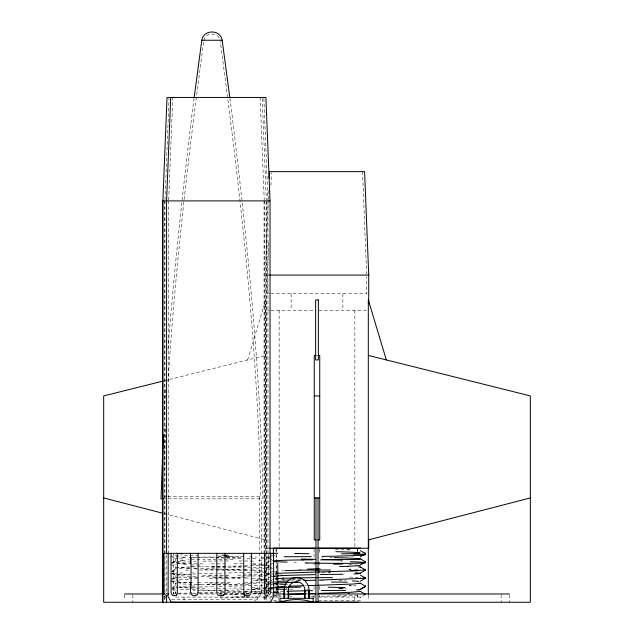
<?xml version="1.0" encoding="UTF-8"?>
<svg xmlns="http://www.w3.org/2000/svg" width="634" height="634" viewBox="0 0 634 634"><rect width="100%" height="100%" fill="white"/><g stroke="black" fill="none" stroke-linecap="round" stroke-linejoin="round"><path stroke-width="0.48" stroke-dasharray="3.17 2.38" d="M175.761 561.035L175.769 558.942M259.496 496.779L259.496 551.889M175.761 569.173L175.903 566.97M266.011 589.525L266.011 587.433L266.003 589.565L269.696 591.641M164.063 471.26L165.64 426.119M164.983 199.916L169.048 98.428M168.692 199.916L172.789 97.446M268.903 548.204L265.274 548.204L265.274 275.085L268.269 200.209M268.309 199.219L268.665 190.351M268.642 242.576L267.342 275.085L267.342 293.708L269.26 293.708M270.932 185.429L271.439 172.622M164.04 415.23L165.617 387.746M168.018 381.985C175.293 268.095 188.409 154.617 203.712 41.551M167.97 349.524C174.302 268.689 183.036 188.044 192.815 107.55L194.123 97.794M247.688 359.922L265.686 299.914L265.686 592.37M203.839 40.576C205.107 31.811 218.865 31.811 220.133 40.576M259.496 552.872L259.496 593.17L253.259 599.399L171.132 599.399M254.662 600.921L261.565 594.026L261.565 498.847M269.704 573.144L268.142 574.055L269.696 575.006M172.06 563.143L175.84 560.963L172.107 563.119M172.123 571.258L175.848 569.102M268.237 557.706L269.712 556.85M272.675 555.138L270.456 556.422L272.66 555.146M268.158 557.754L269.664 556.882M271.217 576.306L265.503 579.484M365.556 594.486L361.111 597.054L318.997 597.054M172.052 571.297L175.784 569.142M172.06 579.436L175.856 577.241M172.068 587.575L175.8 585.42M269.712 560.892L265.63 563.166M268.214 565.861L269.712 564.997M270.456 564.569L272.691 563.269M271.209 568.167L265.567 571.329M270.425 572.732L272.723 571.4M269.68 581.307L268.182 582.171L269.64 581.901M270.425 580.871L272.668 579.579M265.923 587.52L271.17 584.485M268.174 590.317L269.68 589.454M270.433 589.018L272.691 587.71M270.607 597.054L272.699 595.849L270.607 597.054L271.915 597.054M268.198 574.016L269.323 573.794M175.998 575.086L175.769 577.312M164.158 380.804L265.686 355.42M171.846 588.193L176.165 587.869M275.037 586.989L276.59 586.846M269.402 584.77L265.353 585.047M178.233 574.784L190.327 574.142M263.308 579.745L253.077 580.3M268.562 592.988L266.185 593.147M262.944 571.622L253.41 572.137M271.717 581.727L272.374 581.679M271.835 573.572L272.501 573.524M274.799 573.398L276.575 573.302M274.641 581.544L276.4 581.457M178.519 587.75L190.089 587.306M263.11 593.313L252.697 593.709M262.959 585.174L253.679 585.531M286.203 586.331L287.345 586.284M285.474 594.502L286.592 594.454M192.585 574.063L197.443 573.889M250.161 572.264L245.39 572.439M198.727 573.849L215.584 573.334M242.846 572.526L225.966 573.033M290.578 580.926L301.055 580.617M251.246 585.618L244.661 585.816M192.625 587.227L196.627 587.108M305.184 585.665L306.713 585.618M248.924 593.836L246.269 593.915M305.707 593.796L307.244 593.749M218.54 573.247L224.484 573.081M199.417 587.021L215.925 586.585M243.274 585.856L226.861 586.299M243.519 593.995L225.577 594.478M219.047 586.498L223.739 586.379M265.274 275.085L268.903 275.085M270.829 293.708L366.658 293.708L366.658 277.05M267.342 310.264L269.26 310.264M270.829 310.264L315.153 310.264M318.847 310.264L366.658 310.264M164.032 496.779L165.799 496.779M167.812 496.779L260.804 496.779C257.602 344.31 240.548 192.562 220.26 41.551M164.063 498.847L165.64 498.847M167.994 498.847L262.928 498.847C260.566 367.871 246.959 237.481 231.156 107.55L229.857 97.794M165.545 593.17L167.043 593.17M173.668 593.17L176.727 593.17M178.392 593.17L190.089 593.17M192.268 593.17L196.603 593.17M198.735 593.17L215.711 593.17M218.682 593.17L243.821 593.17M245.58 593.17L248.829 593.17M252.966 593.17L259.496 593.17M177.956 593.979L215.877 594.026M219.087 593.979L266.882 593.979M272.049 593.979L275.861 593.979M284.943 593.979L287.257 593.979M305.477 593.979L307.395 593.979M274.863 597.054L279.126 597.054M312.744 597.054L314.662 597.054M175.769 597.085L243.638 597.085M245.12 597.085L266.011 597.085M273.381 600.556L279.198 600.556M280.894 600.556L282.296 600.556M318.458 600.556L360.358 600.556L360.35 597.054M214.783 590.365L198.379 589.929M217.898 590.452L222.589 590.571M225.712 590.65L242.236 591.094M217.795 569.023L223.739 569.189M225.221 569.237L242.188 569.744M218.262 577.178L222.724 577.305M214.839 568.936L198.085 568.421M215.298 577.091L198.49 576.583M225.688 577.392L242.6 577.907M306.325 589.073L307.862 589.121M245.025 591.173L250.319 591.332M195.621 589.842L191.682 589.723M335.291 549.226L351.236 549.844M252.8 591.419L263.181 591.815M189.186 589.644L177.908 589.2M244.764 569.831L249.59 570.006M196.809 568.381L192.007 568.207M245.16 577.994L249.947 578.16M195.954 576.496L192.364 576.369M349.619 577.075L361.285 577.606M283.057 575.125L279.649 574.99M189.788 568.127L178.487 567.525M252.158 578.248L263.372 578.842M190.121 576.282L178.146 575.64M252.887 570.132L263.213 570.687M285.918 588.36L287.051 588.407M276.622 574.856L274.839 574.769M351.608 555.899L353.201 555.978M265.67 583.803L269.585 584.08M265.543 591.942L269.513 592.219M175.65 589.081L171.941 588.796M271.867 574.586L272.533 574.634M276.44 587.845L274.926 587.702M269.347 574.372L268.206 574.15M265.456 570.941L266.011 571.155L266.011 573.247M265.527 579.104L266.011 579.27L266.011 581.386L269.712 583.502M164.071 513.588L265.686 539.93M172.123 573.144L175.967 575.339M170.57 564.101L175.927 567.184M265.987 573.207L269.719 575.363L265.923 573.168M265.908 581.315L269.688 583.494M172.052 573.104L175.856 575.3M268.174 557.841L269.672 558.705M270.417 559.133L272.66 560.432M269.672 559.045L265.947 556.89L266.011 554.837M268.19 565.996L269.68 566.859M270.425 567.287L272.668 568.579M265.931 565.029L269.712 567.216M270.441 575.442L272.675 576.726M268.222 582.297L269.712 583.161M270.449 583.589L272.683 584.881M268.158 590.413L269.727 591.316M270.417 591.72L272.691 593.028M172.068 556.826L175.8 558.982M170.554 580.379L175.8 583.415M172.091 589.414L175.824 591.577M164.483 596.095L165.862 597.474M362.521 171.632L366.618 274.102M263.871 98.428L267.928 199.916M262.23 98.428L266.288 199.916M260.122 97.446L264.219 199.916M175.769 583.375L175.769 585.459M509.427 594.898L509.427 602.26M501.145 594.898L501.145 602.26M368.314 595.334L368.314 600.279M357.592 549.163L357.536 553.07L357.489 549.163M357.592 595.104L357.592 597.054M357.489 595.104L357.489 597.054M354.866 310.264L354.866 547.221M354.81 597.054L354.81 600.477M342.867 293.708L342.867 310.264M319.663 549.163L319.663 553.07M319.663 561.867L319.663 565.782M319.663 569.689L319.663 573.596M319.663 586.307L319.663 590.214M319.663 595.104L319.663 597.054M314.06 549.163L314.06 553.07M314.06 554.053L314.06 557.96M314.06 561.867L314.06 565.782M314.06 586.307L314.06 590.214M314.06 595.104L314.06 597.054M291.133 293.708L291.133 310.264M279.134 310.264L279.134 547.221M278.905 597.054L278.905 600.477M276.186 548.188L276.234 593.147M276.139 549.163L276.139 554.053M276.139 555.027L276.139 593.147M270.036 596.364L270.036 600.319M268.531 554.322L268.531 592.441A3.257 1.577 86.8 0 1 268.491 593.749M267.968 200.899L267.968 593.4M267.968 594.391L267.968 600.319M266.328 200.899L266.328 600.319M266.122 201.889L266.122 592.41M266.122 596.364L266.122 600.319M266.011 563L266.011 565.108M265.686 596.325L265.686 600.279M264.259 200.899L264.259 552.864M264.259 596.364L264.259 600.319M264.053 200.899L264.053 552.864M264.053 596.364L264.053 600.319M257.761 597.085L257.761 602.213M220.886 591.577L220.886 596.166M220.886 596.348L220.886 598.1A44.325 0.507 -1.5 0 0 253.061 597.069M184.011 597.085L184.011 600.501M173.248 553.347L173.248 592.441M168.652 200.899L168.652 552.864M166.583 554.845L166.583 594.391M164.943 200.899L164.943 592.41M164.943 596.364L164.943 600.319M164.777 200.899L164.777 552.864M164.777 596.364L164.777 600.319M132.855 594.898L132.855 602.26M124.573 594.898L124.573 600.422M347.392 549.86A43.54 1.022 1.1 0 1 350.253 549.987M273.912 555.257A43.532 1.284 0.2 0 1 274.799 555.13M321.874 557.294A43.548 0.428 1.6 0 1 322.754 557.318M302.061 559.045A43.54 1.078 1 0 1 301.8 559.037M329.759 557.46A43.54 1.078 1 0 1 332.176 557.524M296.363 562.287A43.54 1.3 0 0 1 294.707 562.263M287.955 562.12A43.54 1.3 0 0 1 286.869 562.089M293.986 562.081A43.532 1.284 -0.2 0 1 294.675 562.073M349.096 564.696A43.524 1.189 0.7 0 1 360.374 565.599M315.027 569.847A43.532 0.475 -1.6 0 1 310.985 569.958M298.915 569.387A43.532 0.475 -1.6 0 1 301.158 569.316M306.61 569.142A43.532 0.475 -1.6 0 1 307.569 569.118M324.957 572.486A43.532 1.26 -0.4 0 1 318.926 572.55M277.161 572.082A43.532 1.26 -0.4 0 1 273.84 571.781M273.333 571.606A43.532 1.26 -0.4 0 1 273.611 571.448M281.868 570.782A43.532 1.26 -0.4 0 1 284.222 570.687M276.028 576.718A43.532 0.959 -1.1 0 1 274.538 576.639M323.498 580.158A43.532 1.276 -0.3 0 1 319.029 580.197M306.753 580.229A43.532 1.276 -0.3 0 1 297.1 580.173M285.91 579.991A43.532 1.276 -0.3 0 1 281.258 579.856M277.629 579.69A43.532 1.276 -0.3 0 1 275.655 579.563M274.53 578.858A43.532 1.276 -0.3 0 1 275.917 578.715M306.531 579.944A43.532 1.26 0.4 0 1 274.07 578.723M282.415 577.78A43.532 1.26 0.4 0 1 283.937 577.74M339.024 580.395A43.564 0.959 1.1 0 1 345.807 580.641M287.535 584.413A43.532 1.268 -0.3 0 1 286.306 584.389M283.089 584.302A43.532 1.268 -0.3 0 1 282.875 584.302M278.873 584.152A43.532 1.268 -0.3 0 1 278.286 584.12M346.354 588.36A43.524 1.3 0 0 1 345.086 588.392M289.318 586.387A43.524 1.3 0 0 1 301.927 586.173M280.624 592.861A43.532 1.125 -0.8 0 1 279.745 592.838M275.188 592.639A43.532 1.125 -0.8 0 1 274.649 592.6M280.315 591.633A43.532 1.125 -0.8 0 1 283.295 591.482M345.451 596.356A43.54 1.284 0.2 0 1 333.904 596.523M291.775 596.237A43.54 1.284 0.2 0 1 273.547 594.993M283.446 594.335A43.54 1.284 0.2 0 1 283.691 594.327M287.17 594.232A43.54 1.284 0.2 0 1 287.796 594.216M281.298 596.832A43.548 1.228 0.6 0 1 278.762 596.689M276.812 596.562A43.548 1.228 0.6 0 1 276.028 596.499M274.371 596.317A43.548 1.228 0.6 0 1 273.365 596.023M357.893 595.16A48.755 0.515 -1.4 0 1 319.718 596.332M313.933 596.475A48.755 0.515 -1.4 0 1 308.607 596.594M282.93 591.356A48.747 1.268 0.3 0 1 284.476 591.324M269.918 590.674A48.778 1.26 0.4 0 1 268.832 590.547M292.773 589.509A48.763 1.284 0.2 0 1 285.577 589.351M355.872 585.42A48.763 1.276 0.3 0 1 353.423 585.483M285.379 583.351A48.763 1.276 0.3 0 1 286.196 583.335M278.207 582.757A48.763 1.157 0.7 0 1 277.351 582.717M273.516 582.519A48.763 1.157 0.7 0 1 269.133 582.178M357.592 569.118A48.763 1.292 0.1 0 1 354.303 569.229M308.409 563.024A48.755 1.109 0.8 0 1 304.788 562.952M301.705 560.789A48.755 1.109 0.8 0 1 303.67 560.797M340.957 561.423A48.755 1.109 0.8 0 1 341.774 561.439M270.044 557.262A48.858 1.244 -0.4 0 1 270.559 557.215M272.501 557.08A48.858 1.244 -0.4 0 1 273.278 557.032M365.596 552.682A48.755 1.3 -0.1 0 1 362.418 553.157M173.296 593.741A3.257 1.537 -88.3 0 1 173.193 592.441M173.415 593.63A3.257 1.411 -90 0 1 173.32 592.441M268.531 592.441A3.257 1.474 89.4 0 1 268.428 593.693M249.321 596.38A45.188 0.563 -1.5 0 1 232.187 596.935M246.634 594.161A45.165 1.133 -0.8 0 1 241.094 594.32M236.268 594.438A45.165 1.133 -0.8 0 1 233.954 594.486M199.028 592.893A45.165 1.133 -0.8 0 1 252.784 592.338A45.165 1.133 -0.8 0 1 260.439 593.582M265.828 588.297A45.172 1.149 -0.8 0 1 237.053 589.866M228.105 590.048A45.172 1.149 -0.8 0 1 193.164 590.286M251.857 587.766A45.172 1.149 -0.8 0 1 258.189 587.869M261.129 587.956A45.172 1.149 -0.8 0 1 265.472 588.233M237.488 584.968A45.157 1.228 0.5 0 1 201.731 584.603M199.147 584.54A45.157 1.228 0.5 0 1 195.407 584.445M191.912 584.342A45.157 1.228 0.5 0 1 179.818 583.795M176.664 583.502A45.157 1.228 0.5 0 1 175.745 583.24M177.94 582.892A45.157 1.228 0.5 0 1 193.14 582.448M197.554 582.4A45.157 1.228 0.5 0 1 201.937 582.384M204.758 582.377A45.157 1.228 0.5 0 1 230.95 582.575M256.437 583.399A50.379 1.094 0.8 0 1 237.702 583.391M228.644 583.32A50.379 1.094 0.8 0 1 207.793 583.003M192.102 582.63A50.379 1.094 0.8 0 1 170.641 581.354M171.006 581.283A50.379 1.094 0.8 0 1 180.539 580.918M188.274 579.595A50.395 1.284 0.2 0 1 175.99 579.151M174.247 579.048A50.395 1.284 0.2 0 1 199.322 577.503M213.698 577.447A50.395 1.284 0.2 0 1 227.257 577.495M232.591 577.542A50.395 1.284 0.2 0 1 245.865 577.732M262.848 576.615A50.387 1.141 -0.7 0 1 257.293 576.837M251.92 575.086A50.387 1.276 0.3 0 1 236.458 575.22M228.914 575.228A50.387 1.276 0.3 0 1 208.927 575.109M190.66 574.808A50.387 1.276 0.3 0 1 172.868 573.318M173.938 573.247A50.387 1.276 0.3 0 1 184.423 572.874M192.625 572.74A50.387 1.276 0.3 0 1 193.853 572.724M172.305 571.797A50.197 1.228 -0.5 0 1 174.358 571.63M266.042 568.492A50.387 1.173 -0.6 0 1 261.62 568.706M259.021 568.817A50.387 1.173 -0.6 0 1 248.568 569.142M246.182 569.205A50.387 1.173 -0.6 0 1 202.198 569.768M211.447 567.43A50.387 1.173 -0.6 0 1 235.349 567.192M238.194 567.184A50.387 1.173 -0.6 0 1 244.367 567.176M247.617 567.184A50.387 1.173 -0.6 0 1 262.912 567.359M266.272 567.462A50.387 1.173 -0.6 0 1 270.71 567.747M199.726 565.116A50.427 0.761 1.2 0 1 189.566 564.807M186.784 564.712A50.427 0.761 1.2 0 1 181.11 564.498M176.022 564.403A50.443 1.26 0.4 0 1 175.396 564.363M185.16 563.341A50.395 1.268 -0.3 0 1 181.007 561.692M202.904 561.161A50.395 1.268 -0.3 0 1 230.182 560.947M239.066 560.963A50.395 1.268 -0.3 0 1 253.56 561.106M264.394 564.965A45.165 1.252 -0.4 0 1 202.056 566.241M193.521 566.17A45.165 1.252 -0.4 0 1 187.775 566.067M250.232 563.784A45.165 1.252 -0.4 0 1 250.636 563.792M252.815 563.832A45.165 1.252 -0.4 0 1 264.394 564.292M261.905 560.29A50.411 1.133 -0.7 0 1 256.39 560.504M232.995 559.45A45.157 1.3 0 0 1 202.896 559.418M199.964 559.378A45.157 1.3 0 0 1 187.585 559.117M182.766 558.942A45.157 1.3 0 0 1 179.485 558.768M176.466 558.483A45.157 1.3 0 0 1 179.137 557.754M182.529 557.563A45.157 1.3 0 0 1 185.564 557.437M191.159 557.262A45.157 1.3 0 0 1 214.403 556.937M217.866 556.921A45.157 1.3 0 0 1 222.368 556.914M226.076 556.921A45.157 1.3 0 0 1 238.566 557.009M241.047 557.793A50.387 1.252 0.4 0 1 189.067 557.254M184.629 557.12A50.387 1.252 0.4 0 1 174.35 556.66M172.614 556.525A50.387 1.252 0.4 0 1 170.538 556.2M175.253 555.661A50.387 1.252 0.4 0 1 181.173 555.463M184.359 555.392A50.387 1.252 0.4 0 1 197.927 555.233M261.683 557.397A45.172 0.943 1.1 0 1 261.153 558.221M255.605 558.292A45.172 0.943 1.1 0 1 244.938 558.277M240.968 558.245A45.172 0.943 1.1 0 1 212.335 557.769M218.365 556.01A45.172 0.943 1.1 0 1 245.604 556.7M249.566 556.834A45.172 0.943 1.1 0 1 256.548 557.12M182.037 560.432A45.149 1.046 -1 0 1 187.157 560.187M180.452 560.591A45.172 1.165 -0.7 0 1 182.861 560.448M242.941 563.634A45.157 1.276 -0.3 0 1 232.06 563.808M225.664 563.872A45.157 1.276 -0.3 0 1 208.998 563.911M202.785 563.88A45.157 1.276 -0.3 0 1 180.595 562.247M182.497 562.136A45.157 1.276 -0.3 0 1 190.834 561.819M193.782 561.732A45.157 1.276 -0.3 0 1 195.938 561.676M252.665 564.569A45.165 1.141 0.8 0 1 256.033 564.704M260.257 564.918A45.165 1.141 0.8 0 1 264.869 565.29M197.126 568.888A45.165 1.236 -0.5 0 1 194.575 568.864M189.384 568.793A45.165 1.236 -0.5 0 1 186.404 568.73M182.6 568.619A45.165 1.236 -0.5 0 1 177.258 568.333M176.466 568.246A45.165 1.236 -0.5 0 1 175.88 568.127M175.769 567.977A45.165 1.236 -0.5 0 1 203.237 566.645M211.851 566.495A45.165 1.236 -0.5 0 1 225.696 566.36M232.654 566.328A45.165 1.236 -0.5 0 1 247.355 566.392M265.622 572.026A45.165 1.157 0.7 0 1 254.702 572.494M185.397 570.109A45.165 1.157 0.7 0 1 189.954 570.037M199.552 569.99A45.165 1.157 0.7 0 1 254.004 570.933M259.583 574.539A45.165 1.228 0.5 0 1 239.478 576.108M227.883 576.092A45.165 1.228 0.5 0 1 214.767 575.973M211.193 575.926A45.165 1.228 0.5 0 1 201.041 575.735M242.957 573.944A45.165 1.228 0.5 0 1 246.222 574.032M248.623 574.103A45.165 1.228 0.5 0 1 257.277 574.42M179.485 576.908A45.165 1.22 -0.5 0 1 180.539 576.837M176.514 577.859A45.172 1.292 -0.2 0 1 176.062 577.78M176.307 577.431A45.172 1.292 -0.2 0 1 178.059 577.217M257.309 579.31A45.165 1.173 0.7 0 1 256.39 580.712M253.671 580.768A45.165 1.173 0.7 0 1 252.808 580.776M188.773 578.343A45.165 1.173 0.7 0 1 199.353 578.263M209.521 578.279A45.165 1.173 0.7 0 1 241.3 578.755M248.607 584.342A45.157 1.292 0.1 0 1 207.056 584.477M201.644 584.413A45.157 1.292 0.1 0 1 193.925 584.263M244.7 582.21A45.157 1.292 0.1 0 1 265.931 583.438M242.188 587.987A45.172 1.284 -0.2 0 1 229.936 588.17M226.172 588.201A45.172 1.284 -0.2 0 1 214.165 588.249M205.099 588.217A45.172 1.284 -0.2 0 1 177.369 586.799M179.263 586.632A45.172 1.284 -0.2 0 1 181.031 586.521M183.06 586.41A45.172 1.284 -0.2 0 1 189.217 586.173M192.086 586.085A45.172 1.284 -0.2 0 1 194.789 586.014M254.686 588.669A45.339 1.03 1 0 1 258.498 588.851M256.255 588.875A45.165 1.141 0.8 0 1 260.217 589.081M265.868 590.753A45.172 1.284 0.3 0 1 262.761 591.11M258.268 591.332A45.172 1.284 0.3 0 1 227.701 591.736M224.048 591.736A45.172 1.284 0.3 0 1 220.894 591.72M252.316 589.668A45.172 1.284 0.3 0 1 257.761 589.866M260.962 590.032A45.172 1.284 0.3 0 1 266.018 590.626M175.769 591.49L175.769 593.353L175.769 591.53"/><path stroke-width="0.95" d="M171.077 553.347L171.077 592.441L171.576 594.177L172.923 595.374M190.406 563.119L190.406 553.347M277.771 592.441L277.779 563.119M284.183 590.016L284.183 598.29L284.183 590.016A12.411 12.411 0 0 1 296.601 577.598A12.411 12.411 0 0 1 309.012 590.016L309.012 598.29L309.012 590.016M288.319 590.016L288.319 598.29L288.319 590.016A8.274 8.274 0 0 1 296.601 581.735A8.274 8.274 0 0 1 304.875 590.016L304.875 598.29L304.875 590.016M163.263 434.892L161.044 498.847L163.413 498.847M170.72 97.446L166.583 200.899L166.583 553.854M269.133 178.534L269.41 171.632L364.59 171.632L368.726 275.085L368.726 303.781M251.341 592.893L251.365 553.347M168.089 595.635L168.224 553.347M194.123 97.794L201.802 40.251C203.34 29.235 220.632 29.235 222.177 40.251L229.857 97.794M360.263 581.259L365.58 578.137L360.318 575.078M273.706 596.57L270.441 602.213L171.331 602.213L168.065 596.57M269.616 594.874L270.694 592.441L270.694 553.347M223.509 595.152L224.008 594.747A3.265 3.265 0 0 0 224.896 593.075A3.233 3.225 -89.5 0 0 224.959 592.441L224.959 553.347M365.509 578.224L319.076 580.126M360.286 556.811L365.556 553.759M360.278 564.957L365.541 561.914M360.271 573.104L365.525 570.069M360.326 589.366L365.564 586.331L360.255 589.406M276.329 595.152L275.069 595.651M222.645 595.556L222.249 595.651L223.239 595.31L220.069 595.698A3.257 3.257 0 0 1 216.876 593.075A3.233 3.225 89.5 0 1 216.82 592.441L216.82 553.347M222.249 595.651L222.946 595.453M368.314 539.93L530.325 497.928M163.2 381.042L103.675 395.925L103.675 602.26L530.325 602.26L530.325 395.925L368.314 355.42M198.046 592.441A3.257 2.845 -83.5 0 1 195.74 595.619L193.774 595.698A3.249 2.742 -88.4 0 1 191.389 593.955A3.249 2.679 90 0 1 191.048 592.441M277.216 586.799L285.102 586.379M358.099 570.735L317.729 572.019M277.351 581.418L287.836 581.013M277.534 573.263L316.065 572.066M288.533 586.236L303.662 585.713M288.946 594.359L304.185 593.844M308.267 585.57L316.136 585.333M317.721 585.285L352.686 584.057L360.35 583.304L359.787 583.066M308.798 593.701L315.098 593.511M318.268 593.416L350.127 592.33L360.358 591.435L359.692 591.197M304.233 580.53L315.748 580.221M201.826 40.251L222.162 40.251M270.036 553.854L270.036 200.899L162.669 200.899L162.669 602.3M269.624 275.085L368.726 275.085M316.089 355.42L314.266 355.42L314.266 539.93L316.089 539.93M317.911 355.42L319.734 355.42L319.734 539.93L317.911 539.93M314.266 395.925L319.734 395.925M314.266 497.928L319.734 497.928M317.658 548.188L360.358 548.188M269.624 548.204L316.081 548.204L273.373 548.188L273.373 553.823M317.919 548.204L368.726 548.204L368.726 539.296M277.771 553.347L164 553.347L164.032 592.893L165.086 594.874L167.162 595.698M124.573 593.979L163.723 593.979M276.321 593.979L283.953 593.979M287.891 593.979L305.477 593.979M308.243 593.979L316.041 593.979M317.959 593.979L509.427 593.979M274.998 602.189L358.725 602.189M363.599 577.78L365.58 578.137M103.675 497.928L162.153 513.088M360.271 566.907L365.517 569.934M360.326 550.645L365.477 553.633M365.572 561.827L360.294 558.776A43.548 0.428 1.6 0 0 357.925 558.586M360.294 583.209L365.549 586.244M360.263 591.34L365.556 594.399A48.921 1.3 0.1 0 0 365.113 594.177M273.698 595.683L273.547 553.347M386.312 359.922L368.314 299.914L368.314 594.343M243.694 553.347L243.821 593.384A3.257 2.845 84.2 0 0 246.586 595.698L247.997 595.698A3.249 2.79 82.6 0 0 250.581 593.709M243.749 593.075L244.534 596.57M270.036 200.899L265.9 97.446L167.011 97.446L162.875 200.899L162.875 602.3M190.406 582.67L190.406 592.441M318.038 497.928L318.038 602.26M315.962 497.928L315.962 602.26M264.457 553.347L264.457 592.441A3.257 1.775 89.4 0 0 265.123 594.954A3.257 1.688 87.2 0 0 266.217 595.698L267.033 595.698A3.257 1.577 86.8 0 0 268.039 595.057M198.077 553.347L198.077 592.441M191.032 557.254L191.032 588.534M177.314 553.347L177.314 592.441A3.257 1.744 -88.9 0 1 176.632 594.922M166.583 595.381L166.583 602.3M162.415 498.847L162.415 594.026M335.854 551.667A43.532 1.228 0.6 0 1 341.528 553.831M309.051 553.712A43.532 1.228 0.6 0 1 294.636 553.419M334.047 557.571A43.54 1.078 1 0 1 359.961 559.14A43.54 1.078 1 0 1 322.262 559.434M315.328 559.331A43.54 1.078 1 0 1 301.435 559.029M286.52 562.081A43.54 1.3 0 0 1 275.774 560.725A43.54 1.3 0 0 1 312.641 559.846M320.566 559.846A43.54 1.3 0 0 1 342.376 560.076M347.979 566.313A43.524 1.189 0.7 0 1 347.487 566.321M342.645 564.038A43.532 1.284 -0.2 0 1 333.793 564.22M358.44 566.82A43.603 1.284 0.2 0 1 360.263 567.287M330.045 572.415A43.532 1.26 -0.4 0 1 328.808 572.431M285.054 570.648A43.532 1.26 -0.4 0 1 330.544 570.006M359.565 565.52A43.54 1.109 -0.9 0 1 339.666 566.566M307.807 569.11A43.532 0.475 -1.6 0 1 320.107 568.761M355.476 572.819A43.58 1.173 0.7 0 1 360.207 573.326M277.145 578.62A43.532 1.276 -0.3 0 1 332.438 577.661M360.35 573.302A43.532 1.252 -0.4 0 1 353.883 574.024M274.26 576.615A43.532 0.959 -1.1 0 1 314.908 574.642M320.107 574.547A43.532 0.959 -1.1 0 1 343.105 574.277M352.322 580.934A43.564 0.959 1.1 0 1 358.804 581.362M286.013 584.382A43.532 1.268 -0.3 0 1 279.784 584.191M277.557 584.08A43.532 1.268 -0.3 0 1 298.059 582.266M331.487 582.02A43.532 1.268 -0.3 0 1 347.416 582.218M343.026 588.447A43.524 1.3 0 0 1 338.96 588.526M359.763 589.572A43.548 1.276 -0.3 0 1 358.876 589.691M359.526 589.691A43.548 1.244 -0.5 0 1 356.435 589.992M278.516 592.798A43.532 1.125 -0.8 0 1 275.473 592.663M274.165 592.552A43.532 1.125 -0.8 0 1 278.049 591.768M287.051 591.324A43.532 1.125 -0.8 0 1 312.578 590.642M321.446 590.516A43.532 1.125 -0.8 0 1 345.53 590.428M349.072 593.575A48.747 1.268 0.3 0 1 348.296 593.59M285.308 589.343A48.763 1.284 0.2 0 1 276.162 589.041M272.446 588.851A48.763 1.284 0.2 0 1 300.445 587.211M328.333 587.274A48.763 1.284 0.2 0 1 344.983 587.536M365.366 586.109A48.731 1.3 0 0 1 365.446 586.331M351.085 585.539A48.763 1.276 0.3 0 1 349.326 585.578M364.558 569.903A48.763 1.117 -0.8 0 1 350.776 570.663M350.911 569.324A48.763 1.292 0.1 0 1 349.033 569.364M350.285 561.708A48.755 1.109 0.8 0 1 359.676 563.174A48.755 1.109 0.8 0 1 305.176 562.96M353.423 554.179A48.763 1.094 -0.8 0 1 362.307 555.162A48.763 1.094 -0.8 0 1 322.167 556.43M311.254 556.589A48.763 1.094 -0.8 0 1 284.095 556.707M359.256 553.339A48.755 1.3 -0.1 0 1 354.43 553.53M176.648 594.961A3.257 1.672 -86.4 0 1 175.555 595.698L174.738 595.698A3.249 1.585 -86.3 0 1 174.009 595.326M174.025 595.263A3.257 1.411 -90 0 1 173.795 594.89M224 594.74A3.249 3.241 0 0 1 223.239 595.31M225.609 556.921A45.157 1.3 0 0 1 229.595 556.937M222.399 555.265A50.387 1.252 0.4 0 1 228.367 555.321M182.307 553.815A45.141 1.205 0.6 0 1 176.426 553.331M168.176 594.177L168.184 593.773L168.176 594.177M318.363 299.914L315.637 299.914L315.637 359.922L318.363 359.922L318.363 299.914M313.148 598.314L280.046 598.314L280.046 602.3A51.726 51.726 0 0 1 313.148 602.3L313.148 598.314"/></g></svg>
